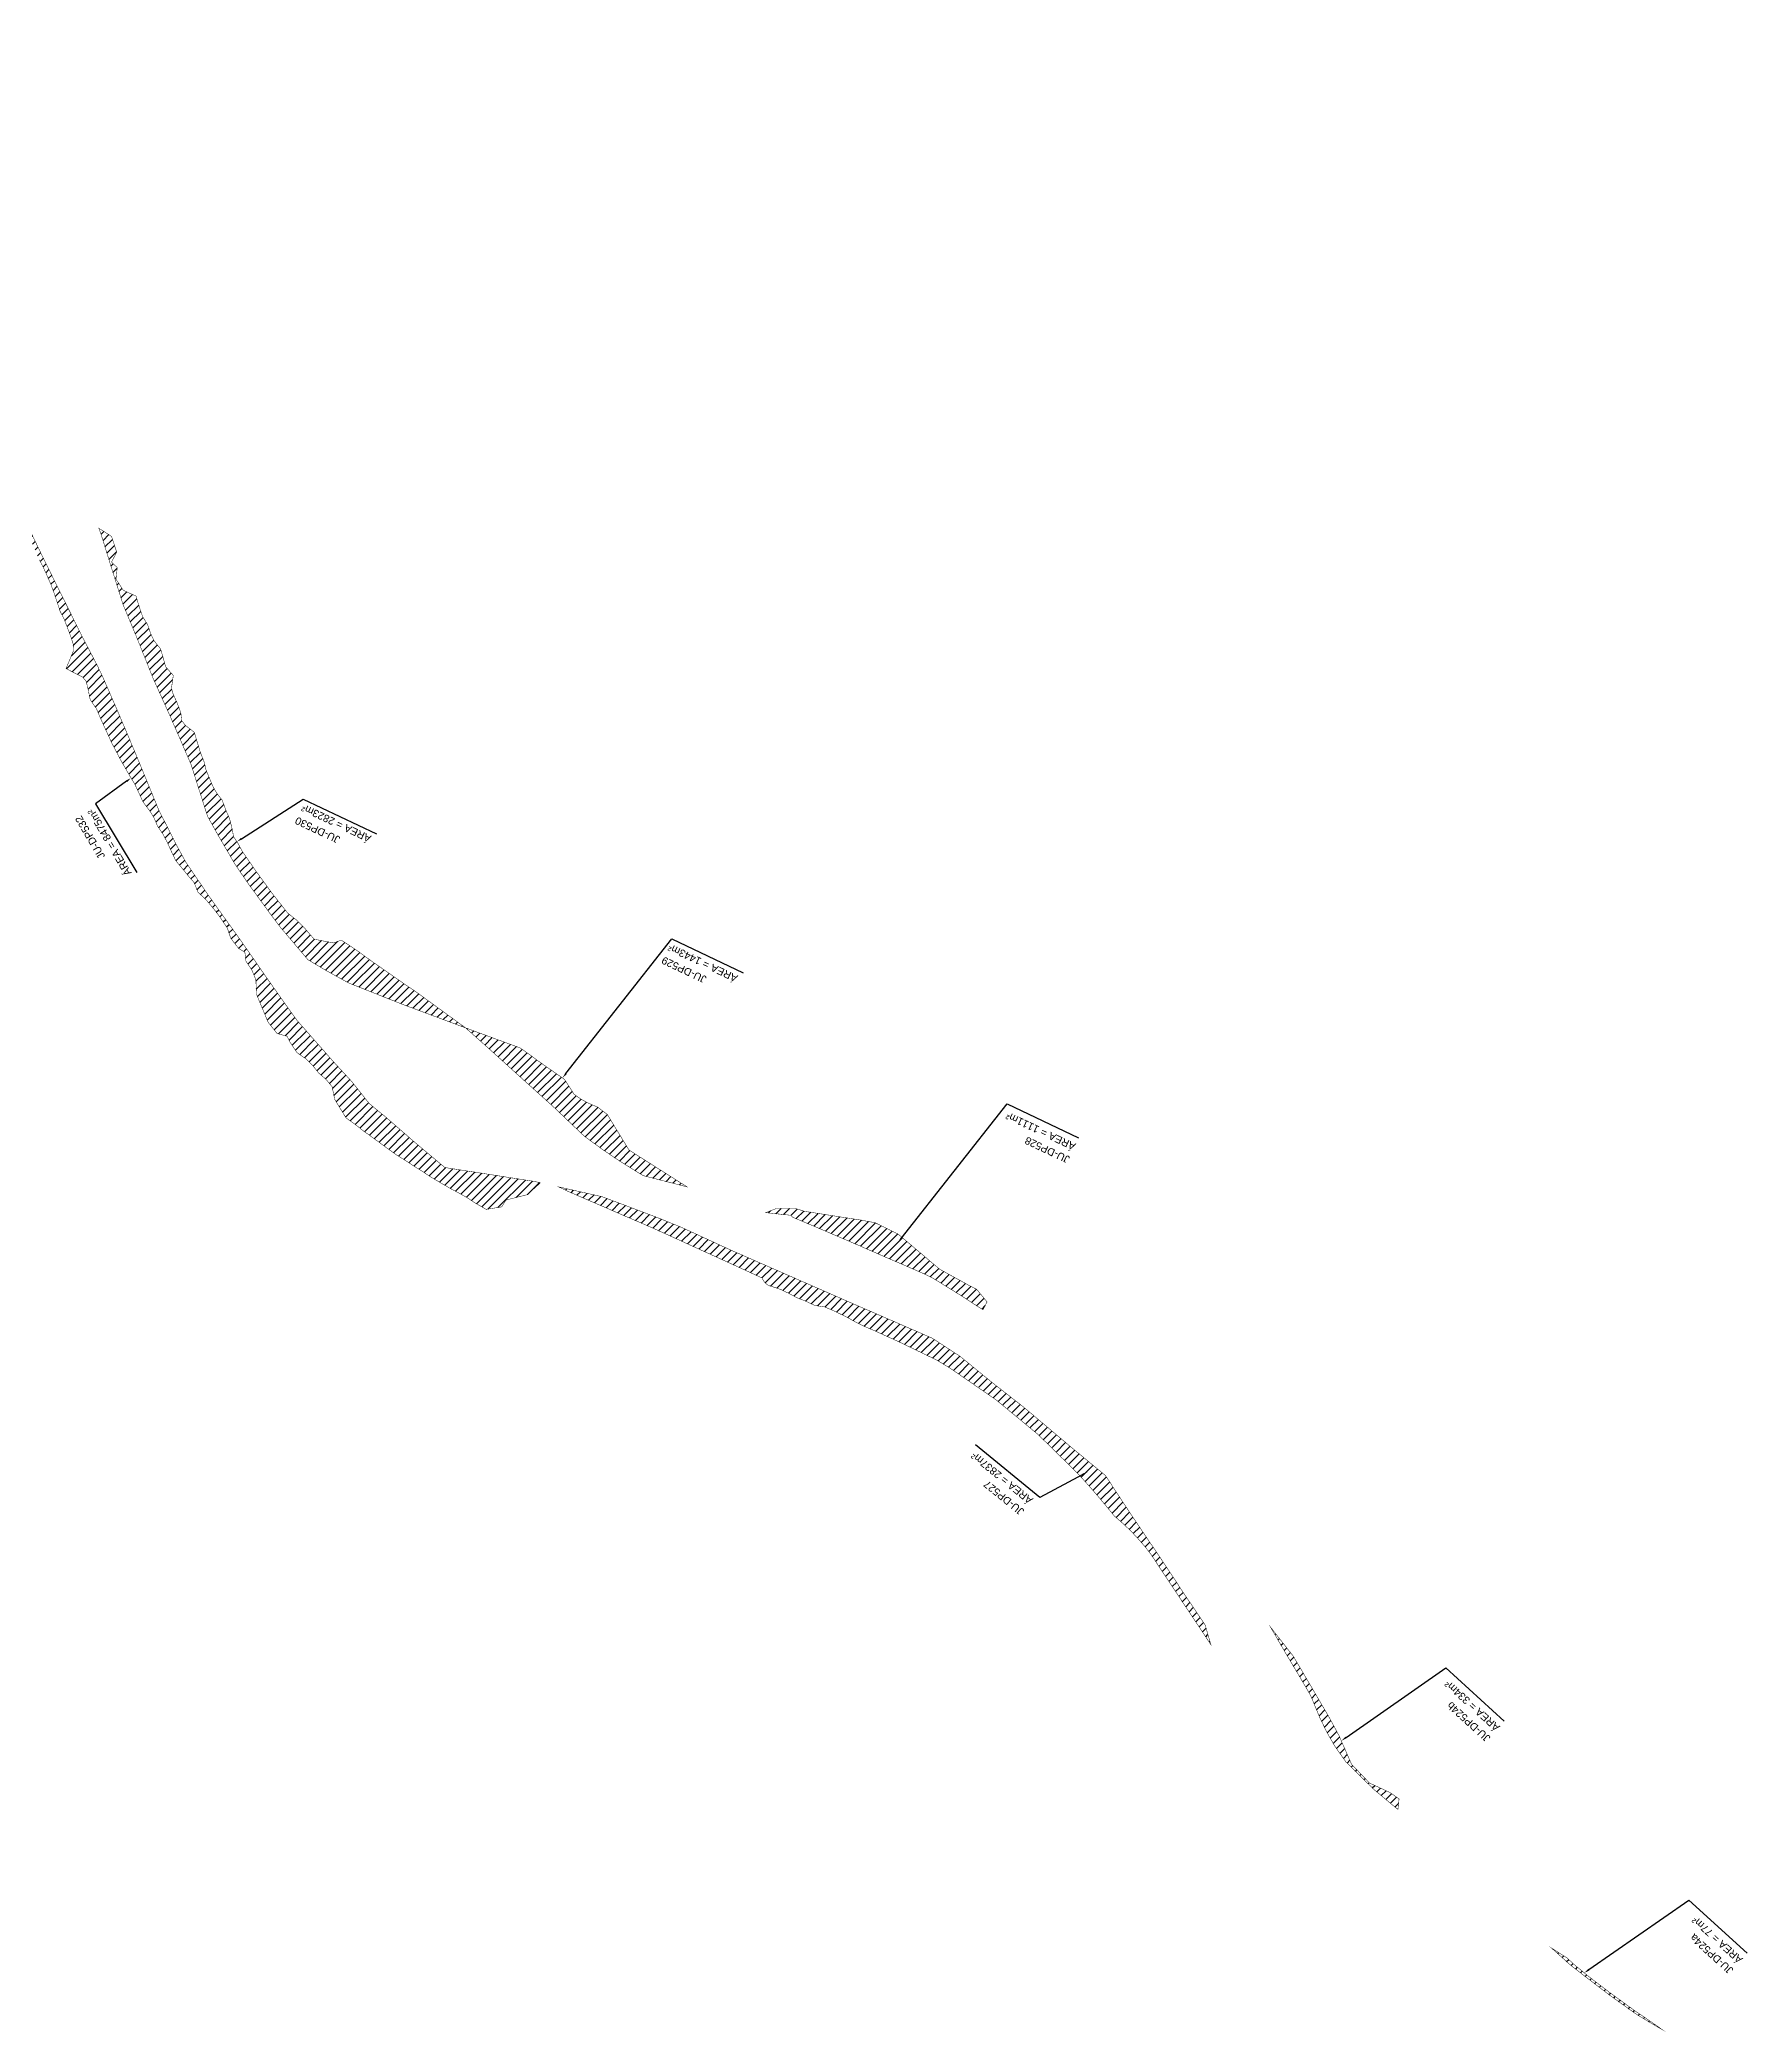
# Model space of a CAD drawing. Header units: metres. Extents: x 287051 to 328239, y 7396995 to 7466021.
# Drawn here: x 302796 to 303712, y 7440331 to 7441401 of the extents above; entities that cross this region are included whole.
import ezdxf

# ---------------------------------------------------------------- set-up
doc = ezdxf.new("R2010")
doc.units = ezdxf.units.M
doc.header["$LTSCALE"] = 10
doc.layers.add('DESAPROPRIAÇÃO', color=160, linetype='Continuous')
doc.layers.add('U-HZ-TEXTO-DESAP', color=2, linetype='Continuous')
doc.styles.add('ARIAL', font='arial.ttf')
pattern_1 = [(45, (0, 0), (-2.245064030267288, 2.245064030267288), [])]

msp = doc.modelspace()

# ---------------------------------------------------------------- hatches: boundary and pattern name
at = {"layer": 'DESAPROPRIAÇÃO', "transparency": 33554687}
h = msp.add_hatch(dxfattribs=at)
h.set_pattern_fill('ANSI31', color=256)
h.set_pattern_definition(pattern_1)
h.paths.add_polyline_path([(302459.0491967867, 7441387.34592887), (302454.0823696275, 7441388.411388665), (302449.2081243561, 7441389.281627816), (302444.1994853591, 7441390.326444855), (302439.3353381948, 7441391.469476572), (302434.4390093465, 7441392.484595641), (302429.5276408748, 7441393.64058418), (302425.4897528013, 7441394.524525571), (302433.7776741194, 7441400.79688998), (302448.6845023503, 7441398.48541721), (302471.6532715894, 7441394.796596278), (302489.0068878459, 7441391.780650107), (302491.4024487042, 7441391.442542178), (302506.4864148412, 7441389.313600835), (302524.5781769209, 7441385.688321207), (302533.4942231752, 7441383.148887504), (302556.967309047, 7441376.40256405), (302571.6141769382, 7441370.773262766), (302590.9226371117, 7441358.980701481), (302598.0352862196, 7441355.725362657), (302617.5857980497, 7441346.688006082), (302628.8235400772, 7441340.828404355), (302650.491742457, 7441329.08594464), (302657.8484342762, 7441324.971982148), (302666.7742019091, 7441318.77901641), (302680.1706898269, 7441309.027115111), (302688.5803482812, 7441302.793408173), (302695.0489396956, 7441294.896605135), (302705.2235118787, 7441282.815563645), (302710.3049506787, 7441276.527340226), (302720.0861796006, 7441266.506430411), (302727.4953285495, 7441258.879558827), (302733.8022764922, 7441253.185721914), (302742.7221118983, 7441237.154686175), (302751.1198865876, 7441221.929652982), (302751.5504410655, 7441221.044770628), (302759.7285016524, 7441204.237091499), (302769.6106812168, 7441183.302515469), (302776.2787947835, 7441168.1714478), (302784.7761195208, 7441149.032344338), (302796.1250047931, 7441125.364396546), (302806.9802155991, 7441103.33473115), (302818.7081615144, 7441079.799563245), (302820.4729287009, 7441076.399396872), (302822.0435507867, 7441073.399936542), (302824.3490321235, 7441068.966399049), (302826.7368258437, 7441064.357431578), (302828.8698506135, 7441059.949287207), (302830.8236158524, 7441055.50664511), (302832.9143655086, 7441050.740039967), (302834.8628097288, 7441046.26583334), (302836.9044429811, 7441041.558246982), (302838.8003158741, 7441037.106258279), (302840.6444792666, 7441032.724188983), (302842.8654647344, 7441027.523221798), (302844.7039103268, 7441023.139003292), (302846.7816033419, 7441018.184241396), (302848.721542687, 7441013.50785398), (302850.552739193, 7441009.083620539), (302851.6901287144, 7441006.289446842), (302852.657638661, 7441003.949650669), (302859.494692698, 7440987.269791973), (302869.0493597241, 7440968.361288405), (302873.9269121697, 7440959.416567451), (302885.9235546507, 7440941.714323546), (302903.7088704996, 7440916.901328625), (302917.1392431291, 7440897.585161257), (302926.3459150186, 7440884.541348331), (302933.7289809071, 7440874.240475093), (302952.9066220573, 7440852.485895551), (302963.1146468533, 7440841.431126775), (302972.6199203143, 7440829.474864939), (302981.9366067128, 7440821.827277418), (302996.8796130159, 7440808.83109373), (303013.1370769302, 7440795.173262965), (303060.9356640444, 7440787.761927338), (303064.4895330797, 7440786.961625006), (303057.5548313225, 7440780.624598769), (303045.9411148005, 7440777.680775151), (303043.6757156659, 7440774.040375287), (303035.362633187, 7440772.686630823), (303029.0176728523, 7440776.358599911), (303024.5387617389, 7440779.327124886), (303019.9968058331, 7440781.829349083), (303015.2450235923, 7440784.381977211), (303005.4860764248, 7440790.155262287), (303001.070814123, 7440793.131167321), (302996.4768585186, 7440795.974289954), (302991.9710344174, 7440798.969207969), (302987.2628495292, 7440801.862132982), (302982.7102085679, 7440805.163188049), (302978.3222297198, 7440808.374136076), (302973.9885917873, 7440811.563863349), (302969.4869384587, 7440814.756475453), (302965.2515181096, 7440818.141929509), (302960.1108879762, 7440821.794771827), (302953.9796335289, 7440831.822558092), (302952.6160136537, 7440838.57340629), (302949.4271781801, 7440842.443097532), (302945.3708552928, 7440845.95711107), (302941.9329533458, 7440850.296561998), (302938.6456034164, 7440853.482419334), (302933.8066847891, 7440856.854418019), (302930.0812872185, 7440862.410708362), (302928.4277434199, 7440865.690417768), (302923.1221185788, 7440867.1172617), (302918.31048419, 7440873.103287722), (302912.0507063064, 7440888.106400175), (302911.6769124207, 7440895.976682387), (302909.6152516985, 7440901.053052073), (302906.3675693864, 7440905.972511913), (302905.7865107651, 7440910.823638462), (302902.4060748008, 7440912.850174216), (302898.1659566282, 7440918.344496528), (302896.3842703894, 7440923.709854634), (302893.967579409, 7440927.391193874), (302891.1653536368, 7440931.386846861), (302888.0829375342, 7440935.223232951), (302885.0462538445, 7440938.887732677), (302880.5871718825, 7440942.997532656), (302878.5644592717, 7440948.155639526), (302875.6675826261, 7440951.459287871), (302872.3874764465, 7440955.512472633), (302868.6695548272, 7440959.945541104), (302866.1711718534, 7440965.241353071), (302864.0761634345, 7440969.848129661), (302861.8720597861, 7440974.039952235), (302858.9168833083, 7440978.491754287), (302856.8879471302, 7440983.256008852), (302854.4082601809, 7440987.058129736), (302851.0897271016, 7440991.508192378), (302848.7387945569, 7440996.634904311), (302846.7116217185, 7441000.995182604), (302844.1343633207, 7441005.186575216), (302841.5795711865, 7441009.685820481), (302838.9602525161, 7441014.199739204), (302836.5888814498, 7441018.823931103), (302834.1562314492, 7441023.441787228), (302832.023611053, 7441028.177609417), (302829.8539425484, 7441032.798804132), (302827.7988888726, 7441037.525986263), (302826.0169345388, 7441041.706022067), (302822.7464826326, 7441046.341514824), (302821.5137930504, 7441052.319364594), (302820.5821370173, 7441056.161770776), (302818.7520983245, 7441058.538626892), (302809.7294120331, 7441063.100365319), (302813.8128494956, 7441072.88556925), (302813.5685255422, 7441076.377233951), (302812.2736708592, 7441080.451734028), (302810.5315549028, 7441084.989340245), (302808.8369525881, 7441089.42937669), (302806.5289114861, 7441094.009892221), (302804.8420732055, 7441099.126258638), (302803.2713053713, 7441103.889234866), (302801.6679326794, 7441108.184320708), (302799.7389851707, 7441112.714969286), (302797.7147422754, 7441117.102124665), (302795.4407533619, 7441121.600903114), (302793.3923506316, 7441126.248598476), (302791.3834107009, 7441130.651593741), (302789.2020357295, 7441134.961561267), (302786.9508645429, 7441139.228643952), (302784.5045216133, 7441143.433661995), (302781.9842164526, 7441147.724691915), (302779.7112792345, 7441151.661721745), (302776.1604401522, 7441155.943821265), (302774.1444123202, 7441161.706986501), (302773.078665739, 7441166.387287674), (302771.2262577103, 7441170.502887397), (302769.47102494, 7441174.945045227), (302767.3690260099, 7441179.035959624), (302765.0956329888, 7441183.301723442), (302762.7528877508, 7441187.679979078), (302760.5276839201, 7441192.281402241), (302758.8290398954, 7441196.367625129), (302756.0190070141, 7441200.169775567), (302753.6937202925, 7441204.91832758), (302751.530257611, 7441209.190895689), (302750.4190542795, 7441211.285923254), (302744.7450431607, 7441221.76742335), (302742.1196085897, 7441225.423363115), (302739.8290463867, 7441229.224249074), (302736.8880423302, 7441232.671720195), (302732.7905412817, 7441236.196748326), (302730.3144330814, 7441240.313257192), (302726.609632481, 7441243.297326407), (302723.5222009457, 7441247.517050457), (302720.4466610994, 7441250.85770684), (302717.361400217, 7441254.117320764), (302713.3589244946, 7441257.358828478), (302710.3191006653, 7441261.235505681), (302706.8896433361, 7441264.206232861), (302703.6469252544, 7441267.377179309), (302693.4397874147, 7441274.505574384), (302691.7174646055, 7441290.47296615), (302687.8602775782, 7441293.887687542), (302685.8190341543, 7441295.694775852), (302684.4477887393, 7441296.908722965), (302683.2984908325, 7441297.926182611), (302667.6794329994, 7441311.727349918), (302651.085922505, 7441323.723937196), (302637.2399118277, 7441314.435665522), (302628.8115222646, 7441316.07080856), (302623.9849973951, 7441319.116756862), (302620.3159449484, 7441321.598038631), (302616.222118672, 7441323.616044398), (302611.968286265, 7441326.153868933), (302608.124065889, 7441328.591525071), (302603.8832899451, 7441330.811814647), (302599.0142764912, 7441334.172988724), (302595.0926742125, 7441339.753909841), (302594.7211403451, 7441344.502342857), (302591.0589802363, 7441346.403768045), (302586.9790753266, 7441348.39967498), (302582.7798411344, 7441350.083149251), (302578.1006906502, 7441351.781283924), (302573.9690009091, 7441353.801359959), (302569.3749373541, 7441355.09369299), (302564.5446055997, 7441357.357722704), (302560.4863922688, 7441359.54655451), (302556.1426605884, 7441361.16187139), (302551.7467593662, 7441363.2034206), (302547.6010239659, 7441364.823454995), (302543.1085891894, 7441366.201166502), (302538.2737722098, 7441367.884824948), (302533.9426061048, 7441369.8617089), (302529.5906016647, 7441371.229698624), (302525.0565824277, 7441372.795602261), (302520.7033266129, 7441374.131226229), (302516.0172740237, 7441375.205870327), (302511.3106262478, 7441376.607161725), (302506.6986180596, 7441377.796313306), (302502.1740374503, 7441378.974426569), (302497.4122510164, 7441379.830256865), (302492.2467666946, 7441381.105029447), (302488.0957262104, 7441382.635627069), (302483.511811531, 7441382.785066972), (302478.3011266609, 7441383.88179773), (302477.3603209775, 7441384.071174418), (302473.5563639151, 7441384.490700312), (302468.5165204588, 7441385.732475356), (302463.9572948513, 7441386.705439906)])
h = msp.add_hatch(dxfattribs=at)
h.set_pattern_fill('ANSI31', color=256)
h.set_pattern_definition(pattern_1)
h.paths.add_polyline_path([(302827.337535825, 7441138.491012971), (302834.1751617278, 7441134.149509762), (302836.946826338, 7441125.672406344), (302834.1672878616, 7441120.277580043), (302837.234397968, 7441117.433864054), (302836.6019388154, 7441111.087663334), (302838.468892742, 7441108.291101221), (302840.4184609851, 7441105.21354223), (302847.3469237962, 7441102.061817403), (302848.413469339, 7441098.37488106), (302849.5831710214, 7441094.71936236), (302850.8551055079, 7441091.098146869), (302853.5230970375, 7441086.767762389), (302855.2422432722, 7441081.794483035), (302857.0256112875, 7441078.064713237), (302860.4661570321, 7441073.721019242), (302861.8988087088, 7441068.966581019), (302863.1952365995, 7441064.173205547), (302867.3394110219, 7441059.438088272), (302866.3552001489, 7441052.516244202), (302867.3397892474, 7441049.158568316), (302869.3345111103, 7441044.876631824), (302871.3411594078, 7441039.532591956), (302871.8579921634, 7441035.183781765), (302873.691490811, 7441032.796295), (302878.6059605927, 7441028.909254731), (302881.9092980656, 7441018.013998198), (302883.7514065314, 7441013.498363826), (302884.9276660252, 7441008.665979643), (302888.4092465692, 7441000.287552553), (302890.435970169, 7440996.604893575), (302893.6014812078, 7440992.417232032), (302895.5103150349, 7440987.251702218), (302897.5829217546, 7440982.519923561), (302898.9499568829, 7440977.003988022), (302899.7411569644, 7440972.71421204), (302902.0395352658, 7440969.331297071), (302904.3675489749, 7440965.024595327), (302909.0826295225, 7440958.173928066), (302911.4271803991, 7440954.738553983), (302913.8862459691, 7440951.384197044), (302920.4220625219, 7440942.4297804), (302922.2684621332, 7440940.085328035), (302928.7850570074, 7440931.810929487), (302934.0548629961, 7440927.637186718), (302935.8134083859, 7440925.84749072), (302937.5719537758, 7440924.057794723), (302942.9846463025, 7440917.775123117), (302953.5563493799, 7440915.759726016), (302957.5077203299, 7440917.314870125), (302965.3934668665, 7440912.139674579), (302973.3600704142, 7440906.353213662), (302992.6547315216, 7440892.894107136), (302996.4830164314, 7440890.39620534), (303010.9982440398, 7440879.837917529), (303024.328439071, 7440870.141615172), (302990.2293141343, 7440882.87204946), (302961.4096444493, 7440894.329338979), (302950.5114860829, 7440900.346665428), (302949.4628628833, 7440900.925653907), (302944.5534368753, 7440903.8422524), (302939.6440108693, 7440906.758850896), (302925.1875709521, 7440923.785676171), (302919.4078415654, 7440931.411622662), (302907.0362372675, 7440948.382648577), (302900.2158307481, 7440958.505232242), (302891.1158281023, 7440974.132984004), (302885.7260099651, 7440983.820260846), (302885.2869739257, 7440985.20118355), (302876.9008572019, 7441011.578468992), (302874.7595838183, 7441016.558839058), (302865.8968406571, 7441037.003958101), (302856.5907818508, 7441057.670315433), (302846.9854395733, 7441081.655112427), (302840.4182871814, 7441097.405312728), (302833.8732928679, 7441118.108263021), (302828.3396315994, 7441135.967315715)])
h = msp.add_hatch(dxfattribs=at)
h.set_pattern_fill('ANSI31', color=256)
h.set_pattern_definition(pattern_1)
h.paths.add_polyline_path([(303024.3030115191, 7440870.156688229), (303053.5567780996, 7440859.410315622), (303057.8648802419, 7440856.409836882), (303061.6055452822, 7440853.620416409), (303065.3107062832, 7440850.966485964), (303077.4326866685, 7440842.496205444), (303082.6141155951, 7440834.45299453), (303086.6672556285, 7440831.642774398), (303090.4595927774, 7440829.632471829), (303095.2551546248, 7440827.571756172), (303100.4267561403, 7440823.633501163), (303105.6996398412, 7440814.95765241), (303112.0512762616, 7440804.558369037), (303132.599034366, 7440791.515583895), (303143.2045646523, 7440784.783674163), (303123.2530719176, 7440789.887585517), (303119.6330222851, 7440790.813652184), (303116.5084391837, 7440792.749849828), (303106.7748354517, 7440798.781432275), (303097.9884527283, 7440804.734353529), (303088.0229569201, 7440812.008190374), (303071.2691820296, 7440827.950971111), (303056.2872039875, 7440841.413109551), (303039.5179319737, 7440856.587938021)])
h = msp.add_hatch(dxfattribs=at)
h.set_pattern_fill('ANSI31', color=256)
h.set_pattern_definition(pattern_1)
edge = h.paths.add_edge_path()
edge.add_line((303074.3855212848, 7440784.73312915), (303079.2552526813, 7440782.363874333))
edge.add_line((303079.2552526813, 7440782.363874333), (303125.5212797034, 7440762.349004692))
edge.add_line((303125.5212797034, 7440762.349004692), (303170.9857214289, 7440741.610813358))
edge.add_line((303170.9857214289, 7440741.610813358), (303183.5637982202, 7440735.803827041))
edge.add_arc((303190.3370309404, 7440738.196636521), 7.183468430483685, 199.4570086731102, 247.3445211242237)
edge.add_line((303187.570037368, 7440731.567461213), (303189.1188423749, 7440731.135229645))
edge.add_line((303189.1188423749, 7440731.135229645), (303193.3692576042, 7440729.710646394))
edge.add_line((303193.3692576042, 7440729.710646394), (303197.5075321043, 7440727.756597277))
edge.add_line((303197.5075321043, 7440727.756597277), (303202.0603440189, 7440725.3188361))
edge.add_line((303202.0603440189, 7440725.3188361), (303206.801730257, 7440723.444691665))
edge.add_line((303206.801730257, 7440723.444691665), (303211.8102730438, 7440721.08892095))
edge.add_line((303211.8102730438, 7440721.08892095), (303216.9981428589, 7440720.316427117))
edge.add_line((303216.9981428589, 7440720.316427117), (303220.8720236269, 7440718.736439334))
edge.add_line((303220.8720236269, 7440718.736439334), (303225.1618928433, 7440716.675251767))
edge.add_line((303225.1618928433, 7440716.675251767), (303229.4305534287, 7440714.590550557))
edge.add_line((303229.4305534287, 7440714.590550557), (303233.699277215, 7440712.182938237))
edge.add_line((303233.699277215, 7440712.182938237), (303238.3393202775, 7440709.880778207))
edge.add_line((303238.3393202775, 7440709.880778207), (303242.9154325752, 7440707.967490615))
edge.add_line((303242.9154325752, 7440707.967490615), (303257.6554089244, 7440701.244538033))
edge.add_line((303257.6554089244, 7440701.244538033), (303277.1160518802, 7440691.837468109))
edge.add_arc((303065.902683922, 7440335.253706293), 414.4430793185718, 59.34805484506239, 59.360693493205986, ccw=False)
edge.add_arc((303093.4283994517, 7440381.700990185), 360.4521986407684, 57.858470338756376, 59.348054868738984, ccw=False)
edge.add_arc((303104.8412364146, 7440399.865350407), 338.9999999237141, 43.08115689116249, 57.85847033460959, ccw=False)
edge.add_arc((303089.1728437595, 7440385.212790028), 360.4521805596323, 41.5915723093035, 43.081156913072505, ccw=False)
edge.add_arc((303048.7932722039, 7440349.372748536), 414.4430906572264, 40.198657865746384, 41.591572330608074, ccw=False)
edge.add_arc((303018.8018060052, 7440324.062981179), 453.68683869685, 38.73496916911421, 40.195399178310424, ccw=False)
edge.add_arc((303295.8330083661, 7440514.776234481), 120.7832546159593, 46.740664358952586, 50.47601363077558, ccw=False)
edge.add_arc((303295.8330076461, 7440514.776233737), 120.7832556513476, 42.3959652678281, 46.74066435211398, ccw=False)
edge.add_arc((303295.8330081999, 7440514.776234268), 120.783254884401, 37.167065472744014, 42.39596525900191, ccw=False)
edge.add_line((303392.0824446072, 7440587.74636961), (303397.0037038937, 7440580.330355418))
edge.add_line((303397.0037038937, 7440580.330355418), (303403.0000000005, 7440571.294331417))
edge.add_line((303403.0000000005, 7440571.294331417), (303406.7293598097, 7440565.674431375))
edge.add_line((303406.7293598097, 7440565.674431375), (303411.8810231398, 7440557.911213438))
edge.add_line((303411.8810231398, 7440557.911213438), (303415.1904626591, 7440552.924105665))
edge.add_line((303415.1904626591, 7440552.924105665), (303424.4944311647, 7440538.903636825))
edge.add_line((303424.4944311647, 7440538.903636825), (303421.3969469259, 7440549.522304332))
edge.add_line((303421.3969469259, 7440549.522304332), (303410.7284956357, 7440565.353928489))
edge.add_line((303410.7284956357, 7440565.353928489), (303397.4565148083, 7440585.394656925))
edge.add_line((303397.4565148083, 7440585.394656925), (303381.3869174105, 7440609.196796319))
edge.add_line((303381.3869174105, 7440609.196796319), (303367.8406576957, 7440629.808436705))
edge.add_line((303367.8406576957, 7440629.808436705), (303349.6098738665, 7440644.849963308))
edge.add_line((303349.6098738665, 7440644.849963308), (303323.872388711, 7440666.578197107))
edge.add_line((303323.872388711, 7440666.578197107), (303306.931261242, 7440679.779115103))
edge.add_line((303306.931261242, 7440679.779115103), (303289.9142298033, 7440693.703822524))
edge.add_line((303289.9142298033, 7440693.703822524), (303274.8376204557, 7440703.538049448))
edge.add_line((303274.8376204557, 7440703.538049448), (303230.958296043, 7440722.63657725))
edge.add_line((303230.958296043, 7440722.63657725), (303203.1926365689, 7440734.798791363))
edge.add_line((303203.1926365689, 7440734.798791363), (303166.8126569783, 7440750.786450491))
edge.add_line((303166.8126569783, 7440750.786450491), (303139.9331091446, 7440763.174808098))
edge.add_line((303139.9331091446, 7440763.174808098), (303126.7259092207, 7440768.494332518))
edge.add_line((303126.7259092207, 7440768.494332518), (303107.1933782001, 7440775.903787361))
edge.add_line((303107.1933782001, 7440775.903787361), (303097.5977241943, 7440779.505930318))
edge.add_line((303097.5977241943, 7440779.505930318), (303074.3855212832, 7440784.733129151))
h = msp.add_hatch(dxfattribs=at)
h.set_pattern_fill('ANSI31', color=256)
h.set_pattern_definition(pattern_1)
h.paths.add_polyline_path([(303185.4606345639, 7440770.925152236), (303199.1047362905, 7440769.504397178), (303199.7754404449, 7440768.559010113), (303227.9429193569, 7440756.58408513), (303249.8701872062, 7440747.012404678), (303270.302105088, 7440738.176578679), (303275.7106560834, 7440735.451054696), (303289.390548263, 7440726.994825427), (303302.0819341685, 7440718.753894768), (303304.3123045735, 7440722.993058237), (303298.765312292, 7440729.708179293), (303294.1631940406, 7440732.114346205), (303278.9222074545, 7440740.506200237), (303256.539014231, 7440759.427135149), (303244.1870049971, 7440765.520438427), (303236.1661411563, 7440767.003045827), (303206.2504004633, 7440771.649707464), (303201.5913800973, 7440773.120857188), (303191.0547413686, 7440773.113093576)])
h = msp.add_hatch(dxfattribs=at)
h.set_pattern_fill('ANSI31', color=256)
h.set_pattern_definition(pattern_1)
h.paths.add_polyline_path([(303615.6030951203, 7440370.769841021), (303607.3752739984, 7440375.995815239), (303617.7463297228, 7440366.695963716), (303627.0775489957, 7440359.463513054), (303639.2840749641, 7440350.171630823), (303652.989653095, 7440340.407918103), (303663.3486251707, 7440334.183581502), (303666.7824330854, 7440332.209243478), (303661.3733829999, 7440336.057467027), (303652.7989804973, 7440341.82833057), (303638.1800405897, 7440352.434686353), (303626.6584881481, 7440361.267219442), (303619.54988211, 7440367.166523079)])
h.paths.add_polyline_path([(303520.4510013612, 7440459.598325528), (303509.73368684, 7440464.577635078), (303500.0445011739, 7440474.663524941), (303493.2371414296, 7440490.20530416), (303487.6970830424, 7440500.453658532), (303478.2650177317, 7440516.534861314), (303468.8469118627, 7440532.599827994), (303456.511763373, 7440548.33685663), (303465.5881169766, 7440532.733844764), (303474.5985724168, 7440517.597896418), (303478.1054782136, 7440511.481617897), (303483.0833472778, 7440499.462360334), (303486.9091468627, 7440491.606075636), (303491.2250842957, 7440484.108097), (303497.0077993067, 7440475.930421812), (303511.8255729593, 7440461.335777953), (303521.8897292825, 7440452.90511122), (303524.9161524482, 7440450.413741549), (303525.5561135141, 7440456.157037479)])

# ---------------------------------------------------------------- linework, layer by layer
at = {"layer": 'DESAPROPRIAÇÃO', "transparency": 33554687, "const_width": 0.25, "flags": 128}
msp.add_lwpolyline([(302784.7761195208, 7441149.032344338), (302796.1250047931, 7441125.364396546), (302806.9802155991, 7441103.33473115), (302818.7081615144, 7441079.799563245), (302820.4729287009, 7441076.399396872), (302822.0435507867, 7441073.399936542), (302824.3490321235, 7441068.966399049), (302826.7368258437, 7441064.357431578), (302828.8698506135, 7441059.949287207), (302830.8236158524, 7441055.50664511), (302832.9143655086, 7441050.740039967), (302834.8628097288, 7441046.26583334), (302836.9044429811, 7441041.558246982), (302838.8003158741, 7441037.106258279), (302840.6444792666, 7441032.724188983), (302842.8654647344, 7441027.523221798), (302844.7039103268, 7441023.139003292), (302846.7816033419, 7441018.184241396), (302848.721542687, 7441013.50785398), (302850.552739193, 7441009.083620539), (302851.6901287144, 7441006.289446842), (302852.657638661, 7441003.949650669), (302859.494692698, 7440987.269791973), (302869.0493597241, 7440968.361288405), (302873.9269121697, 7440959.416567451), (302885.9235546507, 7440941.714323546), (302903.7088704996, 7440916.901328625), (302917.1392431291, 7440897.585161257), (302926.3459150186, 7440884.541348331), (302933.7289809071, 7440874.240475093), (302952.9066220573, 7440852.485895551), (302963.1146468533, 7440841.431126775), (302972.6199203143, 7440829.474864939), (302981.9366067128, 7440821.827277418), (302996.8796130159, 7440808.83109373), (303013.1370769302, 7440795.173262965), (303060.9356640444, 7440787.761927338), (303064.4895330797, 7440786.961625006), (303057.5548313225, 7440780.624598769), (303045.9411148005, 7440777.680775151), (303043.6757156659, 7440774.040375287), (303035.362633187, 7440772.686630823), (303029.0176728523, 7440776.358599911), (303024.5387617389, 7440779.327124886), (303019.9968058331, 7440781.829349083), (303015.2450235923, 7440784.381977211), (303005.4860764248, 7440790.155262287), (303001.070814123, 7440793.131167321), (302996.4768585186, 7440795.974289954), (302991.9710344174, 7440798.969207969), (302987.2628495292, 7440801.862132982), (302982.7102085679, 7440805.163188049), (302978.3222297198, 7440808.374136076), (302973.9885917873, 7440811.563863349), (302969.4869384587, 7440814.756475453), (302965.2515181096, 7440818.141929509), (302960.1108879762, 7440821.794771827), (302953.9796335289, 7440831.822558092), (302952.6160136537, 7440838.57340629), (302949.4271781801, 7440842.443097532), (302945.3708552928, 7440845.95711107), (302941.9329533458, 7440850.296561998), (302938.6456034164, 7440853.482419334), (302933.8066847891, 7440856.854418019), (302930.0812872185, 7440862.410708362), (302928.4277434199, 7440865.690417768), (302923.1221185788, 7440867.1172617), (302918.31048419, 7440873.103287722), (302912.0507063064, 7440888.106400175), (302911.6769124207, 7440895.976682387), (302909.6152516985, 7440901.053052073), (302906.3675693864, 7440905.972511913), (302905.7865107651, 7440910.823638462), (302902.4060748008, 7440912.850174216), (302898.1659566282, 7440918.344496528), (302896.3842703894, 7440923.709854634), (302893.967579409, 7440927.391193874), (302891.1653536368, 7440931.386846861), (302888.0829375342, 7440935.223232951), (302885.0462538445, 7440938.887732677), (302880.5871718825, 7440942.997532656), (302878.5644592717, 7440948.155639526), (302875.6675826261, 7440951.459287871), (302872.3874764465, 7440955.512472633), (302868.6695548272, 7440959.945541104), (302866.1711718534, 7440965.241353071), (302864.0761634345, 7440969.848129661), (302861.8720597861, 7440974.039952235), (302858.9168833083, 7440978.491754287), (302856.8879471302, 7440983.256008852), (302854.4082601809, 7440987.058129736), (302851.0897271016, 7440991.508192378), (302848.7387945569, 7440996.634904311), (302846.7116217185, 7441000.995182604), (302844.1343633207, 7441005.186575216), (302841.5795711865, 7441009.685820481), (302838.9602525161, 7441014.199739204), (302836.5888814498, 7441018.823931103), (302834.1562314492, 7441023.441787228), (302832.023611053, 7441028.177609417), (302829.8539425484, 7441032.798804132), (302827.7988888726, 7441037.525986263), (302826.0169345388, 7441041.706022067), (302822.7464826326, 7441046.341514824), (302821.5137930504, 7441052.319364594), (302820.5821370173, 7441056.161770776), (302818.7520983245, 7441058.538626892), (302809.7294120331, 7441063.100365319), (302813.8128494956, 7441072.88556925), (302813.5685255422, 7441076.377233951), (302812.2736708592, 7441080.451734028), (302810.5315549028, 7441084.989340245), (302808.8369525881, 7441089.42937669), (302806.5289114861, 7441094.009892221), (302804.8420732055, 7441099.126258638), (302803.2713053713, 7441103.889234866), (302801.6679326794, 7441108.184320708), (302799.7389851707, 7441112.714969286), (302797.7147422754, 7441117.102124665), (302795.4407533619, 7441121.600903114)], dxfattribs=at)
for points in [[(302827.337535825, 7441138.491012971), (302834.1751617278, 7441134.149509762), (302836.946826338, 7441125.672406344), (302834.1672878616, 7441120.277580043), (302837.234397968, 7441117.433864054), (302836.6019388154, 7441111.087663334), (302838.468892742, 7441108.291101221), (302840.4184609851, 7441105.21354223), (302847.3469237962, 7441102.061817403), (302848.413469339, 7441098.37488106), (302849.5831710214, 7441094.71936236), (302850.8551055079, 7441091.098146869), (302853.5230970375, 7441086.767762389), (302855.2422432722, 7441081.794483035), (302857.0256112875, 7441078.064713237), (302860.4661570321, 7441073.721019242), (302861.8988087088, 7441068.966581019), (302863.1952365995, 7441064.173205547), (302867.3394110219, 7441059.438088272), (302866.3552001489, 7441052.516244202), (302867.3397892474, 7441049.158568316), (302869.3345111103, 7441044.876631824), (302871.3411594078, 7441039.532591956), (302871.8579921634, 7441035.183781765), (302873.691490811, 7441032.796295), (302878.6059605927, 7441028.909254731), (302881.9092980656, 7441018.013998198), (302883.7514065314, 7441013.498363826), (302884.9276660252, 7441008.665979643), (302888.4092465692, 7441000.287552553), (302890.435970169, 7440996.604893575), (302893.6014812078, 7440992.417232032), (302895.5103150349, 7440987.251702218), (302897.5829217546, 7440982.519923561), (302898.9499568829, 7440977.003988022), (302899.7411569644, 7440972.71421204), (302902.0395352658, 7440969.331297071), (302904.3675489749, 7440965.024595327), (302909.0826295225, 7440958.173928066), (302911.4271803991, 7440954.738553983), (302913.8862459691, 7440951.384197044), (302920.4220625219, 7440942.4297804), (302922.2684621332, 7440940.085328035), (302928.7850570074, 7440931.810929487), (302934.0548629961, 7440927.637186718), (302935.8134083859, 7440925.84749072), (302937.5719537758, 7440924.057794723), (302942.9846463025, 7440917.775123117), (302953.5563493799, 7440915.759726016), (302957.5077203299, 7440917.314870125), (302965.3934668665, 7440912.139674579), (302973.3600704142, 7440906.353213662), (302992.6547315216, 7440892.894107136), (302996.4830164314, 7440890.39620534), (303010.9982440398, 7440879.837917529), (303024.328439071, 7440870.141615172), (302990.2293141343, 7440882.87204946), (302961.4096444493, 7440894.329338979), (302950.5114860829, 7440900.346665428), (302949.4628628833, 7440900.925653907), (302944.5534368753, 7440903.8422524), (302939.6440108693, 7440906.758850896), (302925.1875709521, 7440923.785676171), (302919.4078415654, 7440931.411622662), (302907.0362372675, 7440948.382648577), (302900.2158307481, 7440958.505232242), (302891.1158281023, 7440974.132984004), (302885.7260099651, 7440983.820260846), (302885.2869739257, 7440985.20118355), (302876.9008572019, 7441011.578468992), (302874.7595838183, 7441016.558839058), (302865.8968406571, 7441037.003958101), (302856.5907818508, 7441057.670315433), (302846.9854395733, 7441081.655112427), (302840.4182871814, 7441097.405312728), (302833.8732928679, 7441118.108263021), (302828.3396315994, 7441135.967315715)], [(303024.3030115191, 7440870.156688229), (303053.5567780996, 7440859.410315622), (303057.8648802419, 7440856.409836882), (303061.6055452822, 7440853.620416409), (303065.3107062832, 7440850.966485964), (303077.4326866685, 7440842.496205444), (303082.6141155951, 7440834.45299453), (303086.6672556285, 7440831.642774398), (303090.4595927774, 7440829.632471829), (303095.2551546248, 7440827.571756172), (303100.4267561403, 7440823.633501163), (303105.6996398412, 7440814.95765241), (303112.0512762616, 7440804.558369037), (303132.599034366, 7440791.515583895), (303143.2045646523, 7440784.783674163), (303123.2530719176, 7440789.887585517), (303119.6330222851, 7440790.813652184), (303116.5084391837, 7440792.749849828), (303106.7748354517, 7440798.781432275), (303097.9884527283, 7440804.734353529), (303088.0229569201, 7440812.008190374), (303071.2691820296, 7440827.950971111), (303056.2872039875, 7440841.413109551), (303039.5179319737, 7440856.587938021)], [(303185.4606345639, 7440770.925152236), (303199.1047362905, 7440769.504397178), (303199.7754404449, 7440768.559010113), (303227.9429193569, 7440756.58408513), (303249.8701872062, 7440747.012404678), (303270.302105088, 7440738.176578679), (303275.7106560834, 7440735.451054696), (303289.390548263, 7440726.994825427), (303302.0819341685, 7440718.753894768), (303304.3123045735, 7440722.993058237), (303298.765312292, 7440729.708179293), (303294.1631940406, 7440732.114346205), (303278.9222074545, 7440740.506200237), (303256.539014231, 7440759.427135149), (303244.1870049971, 7440765.520438427), (303236.1661411563, 7440767.003045827), (303206.2504004633, 7440771.649707464), (303201.5913800973, 7440773.120857188), (303191.0547413686, 7440773.113093576)], [(303520.4510013612, 7440459.598325528), (303509.73368684, 7440464.577635078), (303500.0445011739, 7440474.663524941), (303493.2371414296, 7440490.20530416), (303487.6970830424, 7440500.453658532), (303478.2650177317, 7440516.534861314), (303468.8469118627, 7440532.599827994), (303456.511763373, 7440548.33685663), (303465.5881169766, 7440532.733844764), (303474.5985724168, 7440517.597896418), (303478.1054782136, 7440511.481617897), (303483.0833472778, 7440499.462360334), (303486.9091468627, 7440491.606075636), (303491.2250842957, 7440484.108097), (303497.0077993067, 7440475.930421812), (303511.8255729593, 7440461.335777953), (303521.8897292825, 7440452.90511122), (303524.9161524482, 7440450.413741549), (303525.5561135141, 7440456.157037479), (303520.4510013612, 7440459.598325528)], [(303615.6030951203, 7440370.769841021), (303607.3752739984, 7440375.995815239), (303617.7463297228, 7440366.695963716), (303627.0775489957, 7440359.463513054), (303639.2840749641, 7440350.171630823), (303652.989653095, 7440340.407918103), (303663.3486251707, 7440334.183581502), (303666.7824330854, 7440332.209243478), (303661.3733829999, 7440336.057467027), (303652.7989804973, 7440341.82833057), (303638.1800405897, 7440352.434686353), (303626.6584881481, 7440361.267219442), (303619.54988211, 7440367.166523079), (303615.6030951203, 7440370.769841021)]]:
    msp.add_lwpolyline(points, close=True, dxfattribs=at)
msp.add_lwpolyline([(303074.3855212848, 7440784.73312915), (303079.2552526813, 7440782.363874333), (303125.5212797034, 7440762.349004692), (303170.9857214289, 7440741.610813358), (303183.5637982202, 7440735.803827041, 0.2120436202591576), (303187.570037368, 7440731.567461213), (303189.1188423749, 7440731.135229645), (303193.3692576042, 7440729.710646394), (303197.5075321043, 7440727.756597277), (303202.0603440189, 7440725.3188361), (303206.801730257, 7440723.444691665), (303211.8102730438, 7440721.08892095), (303216.9981428589, 7440720.316427117), (303220.8720236269, 7440718.736439334), (303225.1618928433, 7440716.675251767), (303229.4305534287, 7440714.590550557), (303233.699277215, 7440712.182938237), (303238.3393202775, 7440709.880778207), (303242.9154325752, 7440707.967490615), (303257.6554089244, 7440701.244538033), (303277.1160518802, 7440691.837468109, -5.51465058325514e-05), (303277.1947041349, 7440691.790868717, -0.006499630157464054), (303285.1934598883, 7440686.909032512, -0.06456769707731404), (303352.4424118351, 7440631.413742495, -0.006499630479429815), (303358.7534940545, 7440624.486790824, -0.006077810738626194), (303365.3495250815, 7440616.870812375, -0.006372414293031045), (303372.6996163392, 7440607.943391647, -0.01629997922297704), (303378.6059732912, 7440602.737765125, -0.01895959729639218), (303385.0317828841, 7440596.214390284, -0.02281933899047316), (303392.0824446072, 7440587.74636961), (303397.0037038937, 7440580.330355418), (303403.0000000005, 7440571.294331417), (303406.7293598097, 7440565.674431375), (303411.8810231398, 7440557.911213438), (303415.1904626591, 7440552.924105665), (303424.4944311647, 7440538.903636825), (303421.3969469259, 7440549.522304332), (303410.7284956357, 7440565.353928489), (303397.4565148083, 7440585.394656925), (303381.3869174105, 7440609.196796319), (303367.8406576957, 7440629.808436705), (303349.6098738665, 7440644.849963308), (303323.872388711, 7440666.578197107), (303306.931261242, 7440679.779115103), (303289.9142298033, 7440693.703822524), (303274.8376204557, 7440703.538049448), (303230.958296043, 7440722.63657725), (303203.1926365689, 7440734.798791363), (303166.8126569783, 7440750.786450491), (303139.9331091446, 7440763.174808098), (303126.7259092207, 7440768.494332518), (303107.1933782001, 7440775.903787361), (303097.5977241943, 7440779.505930318), (303074.3855212832, 7440784.733129151)], format="xyb", close=True, dxfattribs=at)
at = {"layer": 'U-HZ-TEXTO-DESAP', "color": 2, "linetype": 'Continuous', "lineweight": -3}
for points, elevation in [([(302842.2659065585, 7441002.669043429), (302825.6021373039, 7440990.495575435), (302847.8192277434, 7440953.668027144)], 752.0000000000001), ([(302904.0063741344, 7440971.771735702), (302937.0077255547, 7440992.935110766), (302976.4513442516, 7440974.402169908)], 745), ([(303078.1822709118, 7440845.624380481), (303135.028100592, 7440917.906153908), (303173.2951657595, 7440899.661342112)], 729.3112153086372), ([(303258.2400856439, 7440757.134678515), (303315.0859153242, 7440829.416451941), (303353.3529804916, 7440811.171640146)], 729.3112153086372), ([(303355.7751174358, 7440630.379211875), (303332.5585172569, 7440618.036687538), (303298.078656308, 7440646.231401042)], 722.3112153086372), ([(303497.0826298971, 7440489.073733617), (303550.7195820936, 7440526.466387607), (303582.012871742, 7440497.866187311)], 729.3112153086372), ([(303627.5203235585, 7440364.383729665), (303681.157275755, 7440401.776383655), (303712.4505654034, 7440373.176183359)], 729.3112153086372)]:
    msp.add_lwpolyline(points, dxfattribs=dict(at, elevation=elevation))
for points in [[(302841.9709598938, 7441003.072784021, 752.0000000000001), (302844.6883501054, 7441004.438723418, 752.0000000000001), (302842.5608532233, 7441002.265302838, 752.0000000000001)], [(302904.2762854912, 7440971.350846334, 745), (302901.481037931, 7440970.15226756, 745), (302903.7364627775, 7440972.192625069, 745)], [(303078.5752900224, 7440845.315291531, 729.3112153086372), (303076.3277372145, 7440843.266265818, 729.3112153086372), (303077.7892518013, 7440845.933469431, 729.3112153086372)], [(303258.6331047545, 7440756.825589565, 729.3112153086372), (303256.3855519466, 7440754.776563851, 729.3112153086372), (303257.8470665334, 7440757.443767464, 729.3112153086372)], [(303355.5404107257, 7440630.820701128, 722.3112153086372), (303358.4240529521, 7440631.787452135, 722.3112153086372), (303356.0098241458, 7440629.937722622, 722.3112153086372)], [(303497.3685742136, 7440488.663567982, 729.3112153086372), (303494.6216360903, 7440487.358067716, 729.3112153086372), (303496.7966855801, 7440489.483899251, 729.3112153086372)], [(303627.8062678751, 7440363.97356403, 729.3112153086372), (303625.0593297517, 7440362.668063764, 729.3112153086372), (303627.2343792415, 7440364.793895299, 729.3112153086372)]]:
    msp.add_solid(points, dxfattribs=at)

# ---------------------------------------------------------------- texts
at = {"layer": 'U-HZ-TEXTO-DESAP', "style": 'ARIAL'}
for s, rotation, p in [('JU-DP532', 120.4610636338598, (302830.9044455719, 7440962.368037401, 779.6648415992364)), ('ÁREA = 8475m²', 120.4610636338598, (302845.1039942054, 7440953.366362675, 779.6648415992364)), ('JU-DP530', 154.7672135696446, (302957.2654086663, 7440972.677528453, 772.6648415992363)), ('ÁREA = 2823m²', 154.7672135696446, (302974.0435672946, 7440973.256510985, 772.6648415992363)), ('JU-DP529', 154.7672135696446, (303154.0640864432, 7440897.613318013, 756.9760569078735)), ('ÁREA = 1443m²', 154.7672135696446, (303170.8224997343, 7440898.201605801, 756.9760569078735)), ('ÁREA = 1111m²', 154.7672135696446, (303352.2709930597, 7440807.877503301, 756.9760569078735)), ('JU-DP528', 154.7672135696446, (303349.1343942647, 7440800.86975276, 756.9760569078735)), ('ÁREA = 2837m²', 141.0399459322485, (303329.284931708, 7440617.24663712, 727.2872722165107)), ('JU-DP527', 141.0399459322485, (303324.5749831599, 7440611.183370317, 727.2872722165107)), ('ÁREA = 334m²', 137.8324415276797, (303580.0182770865, 7440495.030058521, 756.9760569078735)), ('JU-DP524b', 137.8324415276797, (303574.9764533524, 7440489.239822508, 756.9760569078735)), ('ÁREA = 77m²', 137.8324415276797, (303710.4559707479, 7440370.340054569, 756.9760569078735)), ('JU-DP524a', 137.8324415276797, (303705.4141470139, 7440364.549818556, 756.9760569078735))]:
    msp.add_text(s, height=4, rotation=rotation, dxfattribs=at).set_placement(p)

doc.saveas('drawing.dxf')
